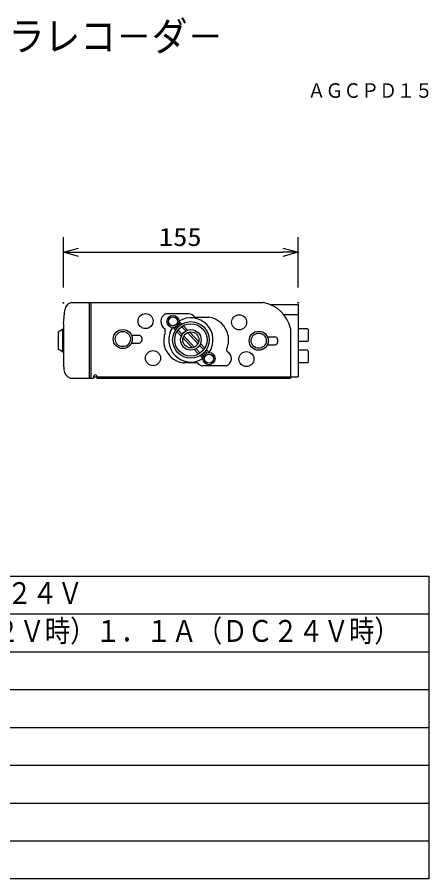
# Model space of a CAD drawing. Units: millimetres, scale not verified. Extents: x -63 to 63, y -57 to 57.
# Drawn here: x 8.1 to 62.5, y -56.5 to 57.4 of the extents above; entities that cross this region are included whole.
import ezdxf
from ezdxf.enums import TextEntityAlignment as Align

# ---------------------------------------------------------------- set-up
doc = ezdxf.new("R2010")
doc.units = ezdxf.units.MM
doc.header["$LTSCALE"] = 0.190236
doc.header["$PDMODE"] = 32
doc.header["$PDSIZE"] = 0.0951
for name, color, linetype in [('0-0_MOJI1', 2, 'Continuous'), ('0-1_TOUROKU', 1, 'Continuous'), ('0-2_GAIKEI', 1, 'Continuous'), ('0-3_WAKU', 7, 'Continuous')]:
    doc.layers.add(name, color=color, linetype=linetype)
doc.styles.add('ＭＳ ゴシック', font='')
doc.styles.get('ＭＳ ゴシック').set_extended_font_data('MS Gothic')

# ---------------------------------------------------------------- blocks, each defined once
blk = doc.blocks.new('_OPEN30')
at = {"layer": '0-3_WAKU'}
blk.add_line((0, 0), (-1, 0), dxfattribs=at)
blk.add_lwpolyline([(-1, 0.26795), (0, 0), (-1, -0.26795)], dxfattribs=at)

msp = doc.modelspace()

# ---------------------------------------------------------------- linework, layer by layer
at = {"layer": '0-2_GAIKEI', "color": 3}
for p, q in [((14.2427, 21.6199), (14.2427, 28.2901)), ((45.2445, 21.6199), (45.2445, 28.2901)), ((16.2427, 26.2901), (43.2445, 26.2901))]:
    msp.add_line(p, q, dxfattribs=at)
at = {"layer": '0-2_GAIKEI', "color": 7}
for p, q in [((15.3534, 19.6517), (40.6402, 19.6517)), ((17.6428, 19.6517), (17.6428, 9.6517)), ((17.8831, 19.6517), (17.8831, 9.6517)), ((14.2427, 16.8205), (14.4231, 18.6832)), ((43.3439, 18.0671), (45.2445, 18.0671)), ((14.1422, 16.1295), (14.2427, 16.1295)), ((14.2427, 16.8205), (14.2427, 11.7403)), ((44.2447, 16.208), (44.2447, 9.6517)), ((13.5424, 15.7793), (13.5424, 13.4788)), ((14.1422, 13.1292), (13.5424, 13.4788)), ((14.1422, 13.1292), (14.2427, 13.1292)), ((15.138, 9.6517), (18.2274, 9.6517)), ((18.2274, 9.8517), (18.2274, 9.6517)), ((18.6756, 9.8517), (18.6756, 9.6517)), ((18.6756, 9.6517), (44.2447, 9.6517)), ((44.2447, 9.8517), (45.2445, 9.8517))]:
    msp.add_line(p, q, dxfattribs=at)
at = {"layer": '0-2_GAIKEI'}
for p, q in [((30.7703, 18.1614), (27.8037, 18.1614)), ((29.5287, 17.1645), (29.8775, 16.8014)), ((31.6036, 17.714), (33.5137, 17.714)), ((27.6958, 15.7105), (27.6958, 16.1816)), ((28.7243, 16.3423), (29.0473, 16.006)), ((29.0144, 16.3971), (29.1931, 16.2111)), ((29.3835, 16.0128), (29.932, 15.4418)), ((29.4761, 16.8624), (29.6663, 16.6644)), ((29.8567, 16.4661), (30.4056, 15.8947)), ((30.0723, 16.5985), (30.6449, 16.0024)), ((46.4649, 16.1662), (45.2445, 16.1662)), ((46.5649, 16.0662), (46.5649, 14.6059)), ((23.245, 15.3236), (24.2313, 15.3236)), ((24.5829, 14.9719), (24.5829, 14.6429)), ((29.242, 15.8033), (29.8138, 15.208)), ((30.0486, 14.9635), (31.2889, 13.6723)), ((30.1464, 15.2186), (31.5477, 13.7597)), ((30.6203, 15.6712), (32.019, 14.215)), ((30.8804, 15.7572), (32.1154, 14.4715)), ((36.0015, 15.2947), (36.0015, 14.1299)), ((41.1959, 15.1068), (42.1822, 15.1068)), ((23.2282, 14.2912), (24.2313, 14.2912)), ((32.2337, 13.9915), (32.7826, 13.42)), ((32.351, 14.2262), (32.9236, 13.6301)), ((41.1791, 14.0745), (42.1822, 14.0745)), ((42.5339, 14.7551), (42.5339, 14.4262)), ((46.4649, 14.5059), (45.2445, 14.5059)), ((31.5237, 13.4278), (32.0955, 12.8325)), ((31.7621, 13.5365), (32.3106, 12.9654)), ((32.2903, 12.6297), (32.6514, 12.2538)), ((32.501, 12.7672), (32.7234, 12.5357)), ((32.9731, 13.2217), (33.1882, 12.9978)), ((33.1184, 13.4272), (33.4784, 13.0525)), ((46.4649, 13.3459), (45.2445, 13.3459)), ((46.5649, 13.2459), (46.5649, 11.7857)), ((31.9654, 11.6634), (30.056, 11.6634)), ((46.4649, 11.6857), (45.2445, 11.6857)), ((35.7566, 11.277), (32.633, 11.277)), ((18.2274, 9.8517), (44.2447, 9.8517))]:
    msp.add_line(p, q, dxfattribs=at)
at = {"layer": '0-2_GAIKEI', "color": 7}
for points in [[(41.5532, 19.3741), (45.2445, 19.3741), (45.2445, 9.8517)], [(13.5424, 15.7793), (14.1422, 16.1295), (14.1422, 13.1292)]]:
    msp.add_lwpolyline(points, dxfattribs=at)
at = {"layer": '0-2_GAIKEI'}
for centre, radius in [((25.0939, 17.1988), 0.9935), ((28.7219, 17.1492), 0.8069), ((28.7219, 17.1492), 0.5977), ((31.0812, 14.7141), 2.4096), ((37.4562, 17.0385), 0.9935), ((22.0873, 14.8261), 1.2601), ((31.0812, 14.7141), 2.1375), ((31.0812, 14.7141), 1.3603), ((22.0873, 14.8261), 1.0032), ((31.0812, 14.7141), 1.0623), ((40.0382, 14.6093), 1.2601), ((40.0382, 14.6093), 1.0032), ((26.0795, 12.2996), 0.9935), ((33.4756, 12.2439), 0.8069), ((33.4756, 12.2439), 0.5977), ((38.4165, 12.1814), 0.9935)]:
    msp.add_circle(centre, radius, dxfattribs=at)
at = {"layer": '0-2_GAIKEI', "color": 7}
for centre, radius, start, end in [((15.5027, 18.5772), 1.0848, 97.9016, 174.39173), ((15.5027, 18.5772), 1.0848, 82.08777, 82.0984), ((39.8679, 15.2351), 4.4836, 12.53187, 80.08187), ((23.2268, 11.8514), 8.9848, 180.70839, 187.00876), ((15.5841, 10.8498), 1.2786, 184.25127, 249.57505), ((18.4515, 9.8541), 0.2241, 359.38182, 180.61818)]:
    msp.add_arc(centre, radius, start, end, dxfattribs=at)
at = {"layer": '0-2_GAIKEI'}
for centre, radius, start, end in [((28.1938, 17.1461), 1.0855, 111.96353, 242.69034), ((31.0812, 14.7141), 2.9278, 325.3779, 122.05183), ((30.6975, 17.0261), 1.1376, 36.33541, 86.32999), ((33.0352, 14.718), 3.0218, 11.00199, 82.49528), ((31.0812, 14.7141), 2.9278, 146.13574, 302.83729), ((46.4649, 16.0662), 0.1, 0, 90), ((24.2313, 14.9719), 0.3517, 0, 90), ((30.6863, 14.6029), 3.189, 159.67664, 191.04464), ((42.1822, 14.7551), 0.3517, 0, 90), ((24.2313, 14.6429), 0.3517, 270, 0), ((30.5545, 14.7044), 3.0816, 193.36835, 260.6911), ((34.0394, 14.3292), 1.9723, 334.9167, 354.20199), ((42.1822, 14.4262), 0.3517, 270, 0), ((46.4649, 14.6059), 0.1, 270, 0), ((35.4195, 12.2479), 1.0278, 289.14605, 61.76677), ((36.0827, 13.3745), 0.2831, 155.23107, 231.3222), ((46.4649, 13.2459), 0.1, 0, 90), ((32.7878, 12.3144), 1.0489, 218.36521, 261.51051), ((46.4649, 11.7857), 0.1, 270, 0)]:
    msp.add_arc(centre, radius, start, end, dxfattribs=at)
at = {"layer": '0-3_WAKU', "color": 4}
for p, q in [((-62.5001, -16.5), (62.5001, -16.5)), ((62.5001, -16.5), (62.5001, -56.5001)), ((62.5001, -56.5001), (-62.5001, -56.5001))]:
    msp.add_line(p, q, dxfattribs=at)
at = {"layer": '0-3_WAKU', "color": 1}
for p, q in [((-62.5001, -21.5), (62.5001, -21.5)), ((-62.5001, -26.5), (62.5001, -26.5)), ((-62.5001, -31.5001), (62.5001, -31.5001)), ((-62.5001, -36.5001), (62.5001, -36.5001)), ((-62.5001, -41.5001), (62.5001, -41.5001)), ((-62.5001, -46.5001), (62.5001, -46.5001)), ((-62.5001, -51.5001), (62.5001, -51.5001))]:
    msp.add_line(p, q, dxfattribs=at)
at = {"layer": '0-3_WAKU'}
for p in [(45.2445, 26.2901), (14.2427, 19.6199), (45.2445, 19.6199)]:
    msp.add_point(p, dxfattribs=at)

# ---------------------------------------------------------------- block references
at = {"layer": '0-2_GAIKEI', "xscale": 2, "yscale": 2, "rotation": 180}
msp.add_blockref('_OPEN30', (14.2427, 26.2901), dxfattribs=at)
at = {"layer": '0-2_GAIKEI', "xscale": 2, "yscale": 2}
msp.add_blockref('_OPEN30', (45.2445, 26.2901), dxfattribs=at)

# ---------------------------------------------------------------- texts
at = {"layer": '0-0_MOJI1', "style": 'ＭＳ ゴシック'}
for s, height, width, p in [('メモリ－カ－ドカメラレコ－ダ－', 3.848, 0.9, (-35.5001, 51.7599)), ('ＤＣ１２Ｖ／ＤＣ２４Ｖ', 2.887, 0.85, (-20, -21.0552)), ('２．1Ａ（ＤＣ１２Ｖ時）１．１Ａ（ＤＣ２４Ｖ時）', 2.887, 0.85, (-20, -26.0552))]:
    msp.add_text(s, height=height, dxfattribs=dict(at, width=width)).set_placement(p, align=Align.BOTTOM_LEFT)
at = {"layer": '0-1_TOUROKU', "style": 'ＭＳ ゴシック', "width": 0.9}
msp.add_text('ＡＧＣＰＤ１５', height=1.925, dxfattribs=at).set_placement((46.5, 46.13), align=Align.BOTTOM_LEFT)
at = {"layer": '0-2_GAIKEI', "color": 3, "style": 'ＭＳ ゴシック', "width": 1.15}
msp.add_text('155', height=2.406, dxfattribs=at).set_placement((26.8565, 26.3996), align=Align.BOTTOM_LEFT)

doc.saveas('drawing.dxf')
